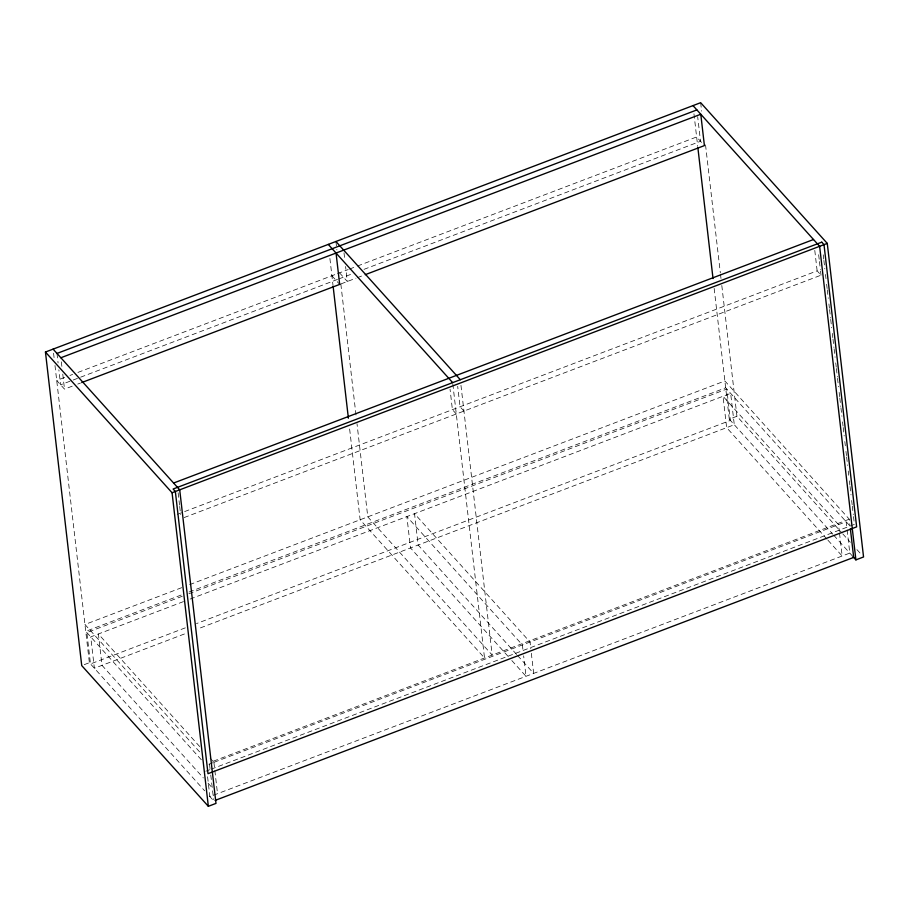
<?xml version="1.0" encoding="UTF-8"?>
<svg xmlns="http://www.w3.org/2000/svg" width="909" height="909" viewBox="0 0 909 909"><rect width="100%" height="100%" fill="white"/><g stroke="black" fill="none" stroke-linecap="round" stroke-linejoin="round"><path stroke-width="0.68" stroke-dasharray="4.54 3.41" d="M64.675 377.462L56.722 380.485L64.494 389.12L72.447 386.098M69.97 375.44L72.618 374.428M77.924 372.417L336.273 274.098M337.591 273.598L348.192 269.564M349.522 269.064L356.146 266.542M357.464 266.03L696.635 136.964L702.078 143.008M337.512 279.427L60.608 384.802L58.869 369.804M338.83 278.927L352.078 273.882M364.009 269.348L700.521 141.281L697.68 116.738M77.742 384.075L80.401 383.075M340.955 283.915L355.964 278.199M357.294 277.7L363.918 275.177M177.232 514.392L817.146 270.871L821.032 275.188L182.448 518.21M181.675 587.68L84.957 624.483L199.855 752.152M189.617 584.646L724.871 380.962L849.267 519.187L849.892 524.675M181.141 595.043L85.753 631.346L201.525 759.992M189.083 592.009L725.666 387.825L850.051 526.05M182.255 596.27L86.855 632.573L90.491 663.934L185.879 627.63M188.879 593.747L726.768 389.052L730.404 420.412L196.48 623.597M183.482 601.599L90.741 636.891L94.377 668.251L185.788 633.459M190.106 599.076L730.654 393.37L734.29 424.73L197.719 628.926M84.276 664.638L89.377 662.695L204.65 790.796M714.156 288.403L729.291 419.174L736.938 416.265L841.814 532.822M213.32 761.197L849.267 519.187M208.911 764.242L212.876 762.731M214.206 762.219L846.165 521.732L846.961 528.549M205.775 771.23L209.752 769.718M211.081 769.207L854.426 524.391L853.449 515.96M842.757 533.867L850.324 542.264M856.937 549.615L861.664 554.865M729.291 419.174L832.758 534.151M833.701 535.196L852.903 556.547M827.008 539.162L726.643 427.639L723.019 396.279L838.53 524.641L839.314 531.458M827.951 540.219L842.154 556.001L839.473 532.822M339.546 272.859L347.318 281.495L345.579 266.496M463.942 411.084L460.056 406.766L457.682 386.314M331.899 275.768L338.807 283.438M456.295 413.993L452.409 409.675L450.046 389.222M516.619 654.457L418.151 545.036L414.527 513.676L530.038 642.038L530.822 648.856M517.562 655.503L533.663 673.387L530.981 650.219M508.029 656.309L410.504 547.945L406.88 516.585L522.391 644.947L523.016 650.401M511.812 660.525L526.016 676.296L523.652 655.855M199.696 746.562L98.388 633.982L102.013 665.343L203.321 777.911M210.115 758.129L212.956 761.288M208.059 783.172L212.797 788.433M209.377 796.045L213.774 800.931M823.236 254.804L823.724 259.02M823.884 260.428L824.861 268.848M825.508 274.461L825.997 278.677M826.645 284.29L827.133 288.505M827.292 289.914L828.269 298.334M828.917 303.947L829.406 308.162M829.565 309.571L830.542 317.991M830.701 319.4L831.678 327.819M832.326 333.433L832.814 337.648M832.985 339.057L833.951 347.477M834.121 348.874L835.087 357.305M835.746 362.918L836.235 367.134M836.394 368.531L837.371 376.962M837.53 378.36L838.507 386.791M839.155 392.404L839.643 396.619M839.802 398.017L840.78 406.448M840.939 407.846L841.916 416.277M842.563 421.89L843.052 426.105M843.211 427.503L844.188 435.934M844.836 441.547L845.325 445.762M845.972 451.375L846.461 455.591M846.631 456.988L847.597 465.419M848.256 471.032L848.733 475.248M849.392 480.861L849.881 485.076M850.04 486.474L851.017 494.905M851.665 500.518L852.153 504.734M852.312 506.131L853.29 514.562M818.668 254.736L819.293 260.19M819.452 261.553L820.395 269.734M820.554 271.098L821.032 275.188M814.782 250.418L817.146 270.871M847.12 529.913L849.801 553.092L209.888 796.602L207.354 774.798M700.657 102.694L701.623 111.137M705.532 144.883L720.337 272.836M720.496 274.245L720.985 278.461M721.803 285.494L736.938 416.265M693.953 113.784L697.726 146.383M460.965 385.348L492.167 655.082L367.781 516.857L357.01 423.764M452.83 384.041L484.531 657.991L360.134 519.766L349.363 426.673M344.011 252.861L344.795 259.679M335.921 241.499L336.887 249.93M340.852 284.142L356.237 417.106M329.899 258.451L333.046 285.631M213.899 762.344L214.683 769.162M214.842 770.525L217.524 793.693M178.119 492.803L179.539 505.074M179.698 506.438L180.641 514.619M209.513 764.083L210.138 769.571M210.774 775.025L213.615 799.568M61.346 361.85L62.13 368.668M62.766 374.122L64.494 389.12M56.983 353.442L58.085 362.986M53.563 353.215L54.074 357.567M54.983 365.486L89.377 662.695"/><path stroke-width="1.36" d="M53.097 349.124L179.709 489.826L215.99 803.397L208.343 806.306L81.73 665.604L45.45 352.033L700.657 102.694L827.27 243.396L863.55 556.967L855.903 559.876L853.074 556.728M56.983 353.442L696.896 109.921M60.869 357.76L700.782 114.25L704.407 145.599L365.248 274.677M81.719 382.564L340.068 284.256M173.608 483.031L813.521 239.51M45.45 352.033L172.062 492.735L827.27 243.396M215.092 800.42L853.687 557.41L850.37 528.777M693.01 105.603L819.623 246.305L855.903 559.876M335.921 241.499L460.318 379.723M328.274 244.407L452.671 382.632M697.885 147.792L713.02 278.563M336.046 253.043L339.671 284.403M333.148 286.551L348.386 418.208M172.062 492.735L208.343 806.306M821.77 242.169L173.119 489.019L175.346 491.485L208.002 773.695L856.642 526.856L823.997 244.635L821.77 242.169"/></g></svg>
